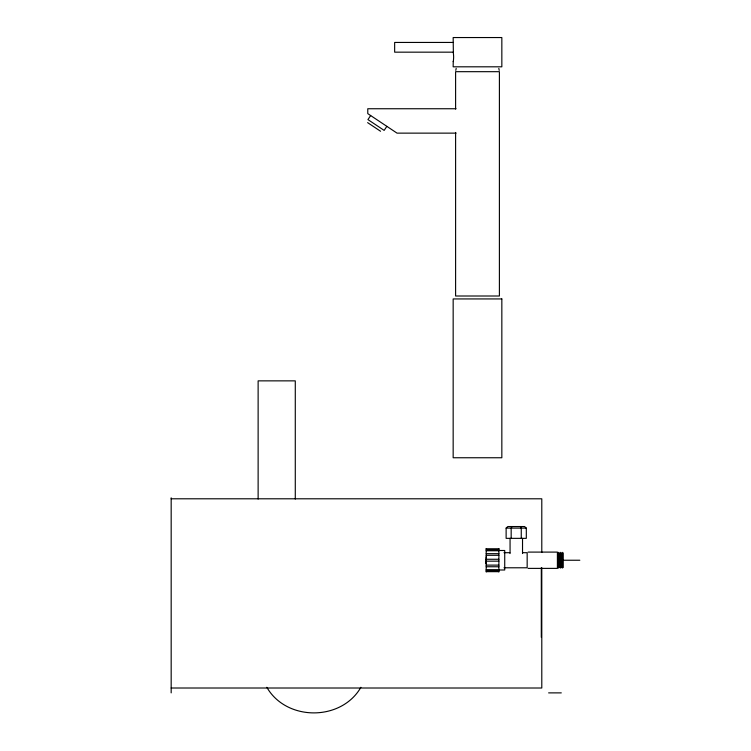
<?xml version="1.0" encoding="UTF-8"?>
<svg xmlns="http://www.w3.org/2000/svg" width="751" height="751" viewBox="0 0 751 751"><rect width="100%" height="100%" fill="white"/><g stroke="black" fill="none" stroke-linecap="round" stroke-linejoin="round"><path stroke-width="1.13" d="M455.782 70.359L456.186 68.388M453.238 61.46L453.163 66.811L501.837 66.811L501.837 37.55L453.163 37.55L453.369 53.302A4.881 0.61 -90 0 1 453.548 55.264L453.585 55.846A4.731 1.173 90 0 1 453.585 58.268L453.548 58.85A4.881 0.61 90 0 1 453.238 61.46L453.2 61.582M486.197 556.81L485.991 563.203M512.032 526.545L511.168 528.113L511.168 538.354M370.647 115.541L367.943 119.597L384.146 130.402L386.849 126.337M360.902 687.287C341.311 721.42 286.422 721.42 266.83 687.287M506.127 528.113L507.836 526.545L524.592 526.545L526.31 528.113L526.31 538.354L506.127 538.354L506.127 528.113L526.31 528.113M453.163 42.441L394.65 42.441L394.65 52.166L453.163 52.166M456.017 108.745L367.774 108.745L367.774 113.626L397.035 133.134L456.054 133.134M171.172 498.795L541.79 498.795L541.79 552.52M486.197 548.765L498.88 548.765M486.197 549.826L498.88 549.826M498.88 550.492L504.728 550.492L504.728 569.99L498.88 569.99M486.197 550.765L498.88 550.765M528.141 552.098L557.402 552.098L557.402 568.385L528.141 568.385M503.996 552.698L509.788 552.698M522.527 552.698L527.164 552.698L527.164 567.784L503.996 567.784M486.197 553.675L498.88 553.675M486.197 555.299L498.88 555.299M486.197 559.27L498.88 559.27M562.358 560.237L579.828 560.237M486.197 561.157L498.88 561.157M486.197 565.118L498.88 565.118M486.197 566.752L498.88 566.752M486.197 569.662L498.88 569.662M486.197 570.6L498.88 570.6M486.197 571.661L498.88 571.661M171.172 688.01L541.79 688.01L541.79 567.709M548.624 692.882L561.297 692.882M367.615 122.629L380.569 131.265M520.405 526.545L521.26 528.113L521.26 538.354M485.991 563.1L486.197 563.616M498.814 68.388L499.218 70.359M563.25 552.905L563.25 567.568M562.274 552.351L562.274 568.122M561.297 552.905L561.297 567.568M560.321 552.351L560.321 568.122M559.345 552.905L559.345 567.568M558.378 552.351L558.378 568.122M541.302 567.85L541.302 637.327M522.527 538.354L522.527 553.562M510.06 538.354L510.06 553.562M498.88 548.512L498.88 571.915M486.197 548.512L486.197 571.915M455.604 109.073L455.604 71.683L499.406 71.683L499.396 296.007L455.604 296.007L455.604 132.439M295.284 499.068L295.284 380.86L258.128 380.86L258.128 499.068M171.172 497.819L171.172 692.882M501.837 298.936L453.163 298.936L453.163 457.753L501.837 457.753L501.837 298.936"/></g></svg>
